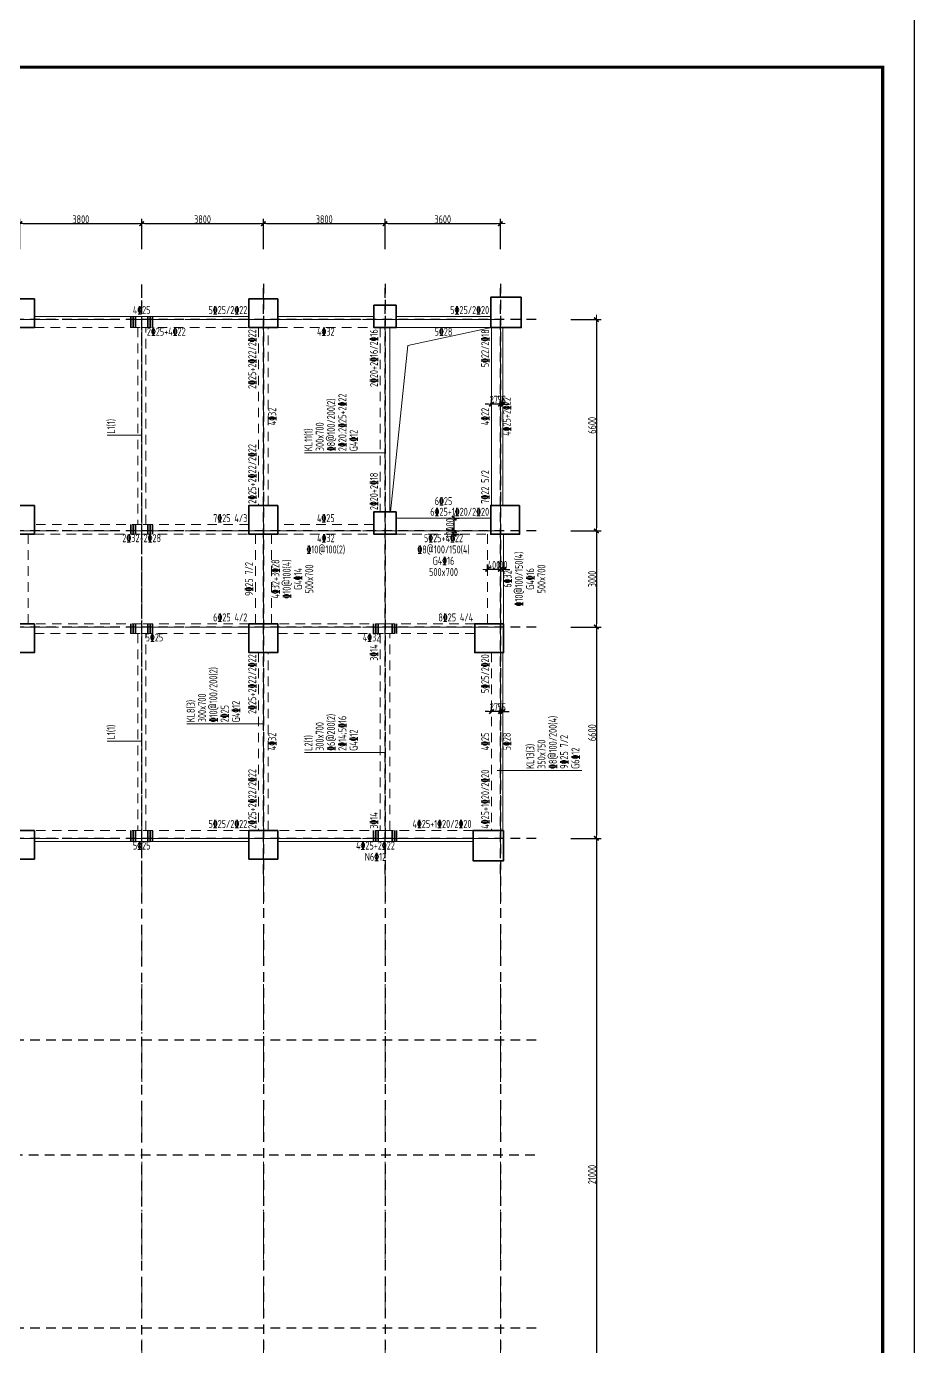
# Model space of a CAD drawing. Header units: millimetres. Extents: x 539196 to 807275, y 431843 to 1156631.
# Drawn here: x 701555 to 729290, y 809885 to 851118 of the extents above; entities that cross this region are included whole.
import ezdxf
from ezdxf.enums import TextEntityAlignment as Align

# ---------------------------------------------------------------- set-up
doc = ezdxf.new("R2010")
doc.units = ezdxf.units.MM
doc.header["$MEASUREMENT"] = 0
for name, pattern in [('DOTE', [2.42, 2, -0.2, 0.02, -0.2]), ('点划线', [1850, 1200, -300, 50, -300]), ('虚线', [500, 300, -200])]:
    doc.linetypes.add(name, pattern=pattern)
doc.layers.add('DOTE', color=1, linetype='DOTE')
doc.layers.add('PUB_TITLE', color=4, linetype='Continuous')
for name, color, linetype, lineweight in [('尺寸标注-梁', 3, 'Continuous', 18), ('板洞边线', 253, 'Continuous', 18), ('梁原位标注', 7, 'Continuous', 18), ('梁名称编号', 2, 'Continuous', 18), ('梁标注引线', 2, 'Continuous', 18), ('梁附加箍筋', 1, 'Continuous', 35), ('梁集中标注', 2, 'Continuous', 18), ('砼柱', 2, 'Continuous', 35), ('砼梁', 4, 'Continuous', 18), ('轴线', 9, '点划线', 18), ('轴线标注', 3, 'Continuous', 18)]:
    doc.layers.add(name, color=color, linetype=linetype, lineweight=lineweight)
doc.styles.add('样式 1_yjk_yjk_yjk_yjk_yjk_yjk_yjk_yjk_yjk', font='yjkeng.shx', dxfattribs={"width": 0.7, "bigfont": 'yjkchn.shx'})
doc.dimstyles.new('盈建科结构_yjk_yjk_yjk_yjk_yjk_yjk_yjk_yjk_yjk', dxfattribs={"dimscale": 100, "dimtxt": 2.5, "dimasz": 1, "dimexe": 1.5, "dimexo": 0.625, "dimgap": 0.1, "dimtad": 1, "dimdec": 0, "dimrnd": 1, "dimzin": 0, "dimdsep": 46, "dimtxsty": '样式 1_yjk_yjk_yjk_yjk_yjk_yjk_yjk_yjk_yjk', "dimblk": '_yjkbk', "dimblk1": 'ARCHTICK', "dimblk2": 'ARCHTICK', "dimcen": 0.09, "dimadec": 0, "dimazin": 0, "dimtfac": 1, "dimtdec": 4, "dimtix": 1, "dimtmove": 2, "dimatfit": 3, "dimfxl": 0, "dimtolj": 1, "dimtzin": 0, "dimarcsym": 0})

# ---------------------------------------------------------------- blocks, each defined once
blk = doc.blocks.new('_yjkbk')
blk.add_line((-1, 0), (1.5, 0))
blk.add_lwpolyline([(-0.7, -0.7, 0.5, 0.5, 0), (0.7, 0.7, 0.5, 0.5, 0)], format="xyseb")
blk = doc.blocks.new('*D275')
at = {"layer": 'Defpoints', "color": 0}
for p in [(716355, 829720), (716355, 829719), (716430, 829719)]:
    blk.add_point(p, dxfattribs=at)
at = {"layer": '尺寸标注-梁', "color": 0, "lineweight": -2}
for p, q in [((716255, 829720), (716155, 829720)), ((716355, 829719), (716355, 829870)), ((716430, 829720), (716355, 829720)), ((716430, 829719), (716430, 829870)), ((716530, 829720), (716630, 829720))]:
    blk.add_line(p, q, dxfattribs=at)
at = {"layer": '尺寸标注-梁', "color": 0, "lineweight": -2, "xscale": 100, "yscale": 100, "zscale": 100}
blk.add_blockref('_yjkbk', (716355, 829720), dxfattribs=at)
at = {"layer": '尺寸标注-梁', "color": 0, "lineweight": -2, "xscale": 100, "yscale": 100, "zscale": 100, "rotation": 180}
blk.add_blockref('_yjkbk', (716430, 829720), dxfattribs=at)
at = {"layer": '尺寸标注-梁', "color": 0, "insert": (716393, 829855), "char_height": 250, "attachment_point": 5, "style": '样式 1_yjk_yjk_yjk_yjk_yjk_yjk_yjk_yjk_yjk'}
blk.add_mtext('\\A1;75', dxfattribs=at)
blk = doc.blocks.new('_ARCHTICK')
at = {"color": 0, "linetype": 'ByBlock', "const_width": 0.15}
blk.add_lwpolyline([(-0.5, -0.5), (0.5, 0.5)], dxfattribs=at)
blk = doc.blocks.new('*D276')
at = {"layer": 'Defpoints', "color": 0}
for p in [(716080, 829720), (716080, 829719), (716355, 829719)]:
    blk.add_point(p, dxfattribs=at)
at = {"layer": '尺寸标注-梁', "color": 0, "lineweight": -2}
for p, q in [((715980, 829720), (715880, 829720)), ((716080, 829719), (716080, 829870)), ((716355, 829720), (716080, 829720)), ((716355, 829719), (716355, 829870)), ((716455, 829720), (716555, 829720))]:
    blk.add_line(p, q, dxfattribs=at)
at = {"layer": '尺寸标注-梁', "color": 0, "lineweight": -2, "xscale": 100, "yscale": 100, "zscale": 100}
blk.add_blockref('_yjkbk', (716080, 829720), dxfattribs=at)
at = {"layer": '尺寸标注-梁', "color": 0, "lineweight": -2, "xscale": 100, "yscale": 100, "zscale": 100, "rotation": 180}
blk.add_blockref('_yjkbk', (716355, 829720), dxfattribs=at)
at = {"layer": '尺寸标注-梁', "color": 0, "insert": (716218, 829855), "char_height": 250, "attachment_point": 5, "style": '样式 1_yjk_yjk_yjk_yjk_yjk_yjk_yjk_yjk_yjk'}
blk.add_mtext('\\A1;275', dxfattribs=at)
blk = doc.blocks.new('*D277')
at = {"layer": 'Defpoints', "color": 0}
for p in [(716355, 834160), (716355, 834159), (716455, 834159)]:
    blk.add_point(p, dxfattribs=at)
at = {"layer": '尺寸标注-梁', "color": 0, "lineweight": -2}
for p, q in [((716255, 834160), (716155, 834160)), ((716355, 834159), (716355, 834310)), ((716455, 834160), (716355, 834160)), ((716455, 834159), (716455, 834310)), ((716555, 834160), (716655, 834160))]:
    blk.add_line(p, q, dxfattribs=at)
at = {"layer": '尺寸标注-梁', "color": 0, "lineweight": -2, "xscale": 100, "yscale": 100, "zscale": 100}
blk.add_blockref('_yjkbk', (716355, 834160), dxfattribs=at)
at = {"layer": '尺寸标注-梁', "color": 0, "lineweight": -2, "xscale": 100, "yscale": 100, "zscale": 100, "rotation": 180}
blk.add_blockref('_yjkbk', (716455, 834160), dxfattribs=at)
at = {"layer": '尺寸标注-梁', "color": 0, "insert": (716405, 834295), "char_height": 250, "attachment_point": 5, "style": '样式 1_yjk_yjk_yjk_yjk_yjk_yjk_yjk_yjk_yjk'}
blk.add_mtext('\\A1;100', dxfattribs=at)
blk = doc.blocks.new('*D278')
at = {"layer": 'Defpoints', "color": 0}
for p in [(715955, 834160), (715955, 834159), (716355, 834159)]:
    blk.add_point(p, dxfattribs=at)
at = {"layer": '尺寸标注-梁', "color": 0, "lineweight": -2}
for p, q in [((715955, 834159), (715955, 834310)), ((716255, 834160), (716055, 834160)), ((716355, 834159), (716355, 834310))]:
    blk.add_line(p, q, dxfattribs=at)
at = {"layer": '尺寸标注-梁', "color": 0, "lineweight": -2, "xscale": 100, "yscale": 100, "zscale": 100, "rotation": 180}
blk.add_blockref('_yjkbk', (715955, 834160), dxfattribs=at)
at = {"layer": '尺寸标注-梁', "color": 0, "lineweight": -2, "xscale": 100, "yscale": 100, "zscale": 100}
blk.add_blockref('_yjkbk', (716355, 834160), dxfattribs=at)
at = {"layer": '尺寸标注-梁', "color": 0, "insert": (716155, 834295), "char_height": 250, "attachment_point": 5, "style": '样式 1_yjk_yjk_yjk_yjk_yjk_yjk_yjk_yjk_yjk'}
blk.add_mtext('\\A1;400', dxfattribs=at)
blk = doc.blocks.new('*D279')
at = {"layer": 'Defpoints', "color": 0}
for p in [(716355, 839320), (716355, 839319), (716430, 839319)]:
    blk.add_point(p, dxfattribs=at)
at = {"layer": '尺寸标注-梁', "color": 0, "lineweight": -2}
for p, q in [((716255, 839320), (716155, 839320)), ((716355, 839319), (716355, 839470)), ((716430, 839320), (716355, 839320)), ((716430, 839319), (716430, 839470)), ((716530, 839320), (716630, 839320))]:
    blk.add_line(p, q, dxfattribs=at)
at = {"layer": '尺寸标注-梁', "color": 0, "lineweight": -2, "xscale": 100, "yscale": 100, "zscale": 100}
blk.add_blockref('_yjkbk', (716355, 839320), dxfattribs=at)
at = {"layer": '尺寸标注-梁', "color": 0, "lineweight": -2, "xscale": 100, "yscale": 100, "zscale": 100, "rotation": 180}
blk.add_blockref('_yjkbk', (716430, 839320), dxfattribs=at)
at = {"layer": '尺寸标注-梁', "color": 0, "insert": (716393, 839455), "char_height": 250, "attachment_point": 5, "style": '样式 1_yjk_yjk_yjk_yjk_yjk_yjk_yjk_yjk_yjk'}
blk.add_mtext('\\A1;75', dxfattribs=at)
blk = doc.blocks.new('*D280')
at = {"layer": 'Defpoints', "color": 0}
for p in [(716080, 839320), (716080, 839319), (716355, 839319)]:
    blk.add_point(p, dxfattribs=at)
at = {"layer": '尺寸标注-梁', "color": 0, "lineweight": -2}
for p, q in [((715980, 839320), (715880, 839320)), ((716080, 839319), (716080, 839470)), ((716355, 839320), (716080, 839320)), ((716355, 839319), (716355, 839470)), ((716455, 839320), (716555, 839320))]:
    blk.add_line(p, q, dxfattribs=at)
at = {"layer": '尺寸标注-梁', "color": 0, "lineweight": -2, "xscale": 100, "yscale": 100, "zscale": 100}
blk.add_blockref('_yjkbk', (716080, 839320), dxfattribs=at)
at = {"layer": '尺寸标注-梁', "color": 0, "lineweight": -2, "xscale": 100, "yscale": 100, "zscale": 100, "rotation": 180}
blk.add_blockref('_yjkbk', (716355, 839320), dxfattribs=at)
at = {"layer": '尺寸标注-梁', "color": 0, "insert": (716218, 839455), "char_height": 250, "attachment_point": 5, "style": '样式 1_yjk_yjk_yjk_yjk_yjk_yjk_yjk_yjk_yjk'}
blk.add_mtext('\\A1;275', dxfattribs=at)
blk = doc.blocks.new('*D281')
at = {"layer": 'Defpoints', "color": 0}
for p in [(714915, 835359), (714915, 835259), (714916, 835359)]:
    blk.add_point(p, dxfattribs=at)
at = {"layer": '尺寸标注-梁', "color": 0, "lineweight": -2}
for p, q in [((714916, 835459), (714916, 835559)), ((714915, 835359), (715066, 835359)), ((714915, 835259), (715066, 835259)), ((714916, 835259), (714916, 835359)), ((714916, 835159), (714916, 835059))]:
    blk.add_line(p, q, dxfattribs=at)
at = {"layer": '尺寸标注-梁', "color": 0, "lineweight": -2, "xscale": 100, "yscale": 100, "zscale": 100}
for p, rotation in [((714916, 835359), 270), ((714916, 835259), 90)]:
    blk.add_blockref('_yjkbk', p, dxfattribs=dict(at, rotation=rotation))
at = {"layer": '尺寸标注-梁', "color": 0, "insert": (714781, 835309), "char_height": 250, "attachment_point": 5, "rotation": 90, "style": '样式 1_yjk_yjk_yjk_yjk_yjk_yjk_yjk_yjk_yjk'}
blk.add_mtext('\\A1;100', dxfattribs=at)
blk = doc.blocks.new('*D282')
at = {"layer": 'Defpoints', "color": 0}
for p in [(714915, 835759), (714916, 835759), (714915, 835359)]:
    blk.add_point(p, dxfattribs=at)
at = {"layer": '尺寸标注-梁', "color": 0, "lineweight": -2}
for p, q in [((714915, 835759), (715066, 835759)), ((714916, 835459), (714916, 835659)), ((714915, 835359), (715066, 835359))]:
    blk.add_line(p, q, dxfattribs=at)
at = {"layer": '尺寸标注-梁', "color": 0, "lineweight": -2, "xscale": 100, "yscale": 100, "zscale": 100}
for p, rotation in [((714916, 835759), 90), ((714916, 835359), 270)]:
    blk.add_blockref('_yjkbk', p, dxfattribs=dict(at, rotation=rotation))
at = {"layer": '尺寸标注-梁', "color": 0, "insert": (714781, 835559), "char_height": 250, "attachment_point": 5, "rotation": 90, "style": '样式 1_yjk_yjk_yjk_yjk_yjk_yjk_yjk_yjk_yjk'}
blk.add_mtext('\\A1;400', dxfattribs=at)
blk = doc.blocks.new('*D304')
at = {"layer": 'Defpoints', "color": 0}
for p in [(705155, 844959), (701355, 841959), (705155, 841959)]:
    blk.add_point(p, dxfattribs=at)
at = {"layer": '轴线标注', "color": 0, "lineweight": -2}
for p, q in [((701355, 844159), (701355, 845109)), ((701455, 844959), (705055, 844959)), ((705155, 844159), (705155, 845109))]:
    blk.add_line(p, q, dxfattribs=at)
at = {"layer": '轴线标注', "color": 0, "lineweight": -2, "xscale": 100, "yscale": 100, "zscale": 100, "rotation": 180}
blk.add_blockref('_yjkbk', (701355, 844959), dxfattribs=at)
at = {"layer": '轴线标注', "color": 0, "lineweight": -2, "xscale": 100, "yscale": 100, "zscale": 100}
blk.add_blockref('_yjkbk', (705155, 844959), dxfattribs=at)
at = {"layer": '轴线标注', "color": 0, "insert": (703255, 845094), "char_height": 250, "attachment_point": 5, "style": '样式 1_yjk_yjk_yjk_yjk_yjk_yjk_yjk_yjk_yjk'}
blk.add_mtext('\\A1;3800', dxfattribs=at)
blk = doc.blocks.new('*D306')
at = {"layer": 'Defpoints', "color": 0}
for p in [(708955, 844959), (705155, 841959), (708955, 841959)]:
    blk.add_point(p, dxfattribs=at)
at = {"layer": '轴线标注', "color": 0, "lineweight": -2}
for p, q in [((705155, 844159), (705155, 845109)), ((705255, 844959), (708855, 844959)), ((708955, 844159), (708955, 845109))]:
    blk.add_line(p, q, dxfattribs=at)
at = {"layer": '轴线标注', "color": 0, "lineweight": -2, "xscale": 100, "yscale": 100, "zscale": 100, "rotation": 180}
blk.add_blockref('_yjkbk', (705155, 844959), dxfattribs=at)
at = {"layer": '轴线标注', "color": 0, "lineweight": -2, "xscale": 100, "yscale": 100, "zscale": 100}
blk.add_blockref('_yjkbk', (708955, 844959), dxfattribs=at)
at = {"layer": '轴线标注', "color": 0, "insert": (707055, 845094), "char_height": 250, "attachment_point": 5, "style": '样式 1_yjk_yjk_yjk_yjk_yjk_yjk_yjk_yjk_yjk'}
blk.add_mtext('\\A1;3800', dxfattribs=at)
blk = doc.blocks.new('*D308')
at = {"layer": 'Defpoints', "color": 0}
for p in [(712755, 844959), (708955, 841959), (712755, 841959)]:
    blk.add_point(p, dxfattribs=at)
at = {"layer": '轴线标注', "color": 0, "lineweight": -2}
for p, q in [((708955, 844159), (708955, 845109)), ((709055, 844959), (712655, 844959)), ((712755, 844159), (712755, 845109))]:
    blk.add_line(p, q, dxfattribs=at)
at = {"layer": '轴线标注', "color": 0, "lineweight": -2, "xscale": 100, "yscale": 100, "zscale": 100, "rotation": 180}
blk.add_blockref('_yjkbk', (708955, 844959), dxfattribs=at)
at = {"layer": '轴线标注', "color": 0, "lineweight": -2, "xscale": 100, "yscale": 100, "zscale": 100}
blk.add_blockref('_yjkbk', (712755, 844959), dxfattribs=at)
at = {"layer": '轴线标注', "color": 0, "insert": (710855, 845094), "char_height": 250, "attachment_point": 5, "style": '样式 1_yjk_yjk_yjk_yjk_yjk_yjk_yjk_yjk_yjk'}
blk.add_mtext('\\A1;3800', dxfattribs=at)
blk = doc.blocks.new('*D310')
at = {"layer": 'Defpoints', "color": 0}
for p in [(716355, 844959), (712755, 841959), (716355, 841959)]:
    blk.add_point(p, dxfattribs=at)
at = {"layer": '轴线标注', "color": 0, "lineweight": -2}
for p, q in [((712755, 844159), (712755, 845109)), ((712855, 844959), (716255, 844959)), ((716355, 844159), (716355, 845109))]:
    blk.add_line(p, q, dxfattribs=at)
at = {"layer": '轴线标注', "color": 0, "lineweight": -2, "xscale": 100, "yscale": 100, "zscale": 100, "rotation": 180}
blk.add_blockref('_yjkbk', (712755, 844959), dxfattribs=at)
at = {"layer": '轴线标注', "color": 0, "lineweight": -2, "xscale": 100, "yscale": 100, "zscale": 100}
blk.add_blockref('_yjkbk', (716355, 844959), dxfattribs=at)
at = {"layer": '轴线标注', "color": 0, "insert": (714555, 845094), "char_height": 250, "attachment_point": 5, "style": '样式 1_yjk_yjk_yjk_yjk_yjk_yjk_yjk_yjk_yjk'}
blk.add_mtext('\\A1;3600', dxfattribs=at)
blk = doc.blocks.new('*D312')
at = {"layer": 'Defpoints', "color": 0}
for p in [(716355, 841959), (716355, 835359), (719355, 835359)]:
    blk.add_point(p, dxfattribs=at)
at = {"layer": '轴线标注', "color": 0, "lineweight": -2}
for p, q in [((718555, 841959), (719505, 841959)), ((719355, 841859), (719355, 835459)), ((718555, 835359), (719505, 835359))]:
    blk.add_line(p, q, dxfattribs=at)
at = {"layer": '轴线标注', "color": 0, "lineweight": -2, "xscale": 100, "yscale": 100, "zscale": 100}
for p, rotation in [((719355, 841959), 90), ((719355, 835359), 270)]:
    blk.add_blockref('_yjkbk', p, dxfattribs=dict(at, rotation=rotation))
at = {"layer": '轴线标注', "color": 0, "insert": (719220, 838659), "char_height": 250, "attachment_point": 5, "rotation": 90, "style": '样式 1_yjk_yjk_yjk_yjk_yjk_yjk_yjk_yjk_yjk'}
blk.add_mtext('\\A1;6600', dxfattribs=at)
blk = doc.blocks.new('*D314')
at = {"layer": 'Defpoints', "color": 0}
for p in [(716355, 835359), (716355, 832359), (719355, 832359)]:
    blk.add_point(p, dxfattribs=at)
at = {"layer": '轴线标注', "color": 0, "lineweight": -2}
for p, q in [((718555, 835359), (719505, 835359)), ((719355, 835259), (719355, 832459)), ((718555, 832359), (719505, 832359))]:
    blk.add_line(p, q, dxfattribs=at)
at = {"layer": '轴线标注', "color": 0, "lineweight": -2, "xscale": 100, "yscale": 100, "zscale": 100}
for p, rotation in [((719355, 835359), 90), ((719355, 832359), 270)]:
    blk.add_blockref('_yjkbk', p, dxfattribs=dict(at, rotation=rotation))
at = {"layer": '轴线标注', "color": 0, "insert": (719220, 833859), "char_height": 250, "attachment_point": 5, "rotation": 90, "style": '样式 1_yjk_yjk_yjk_yjk_yjk_yjk_yjk_yjk_yjk'}
blk.add_mtext('\\A1;3000', dxfattribs=at)
blk = doc.blocks.new('*D316')
at = {"layer": 'Defpoints', "color": 0}
for p in [(716355, 832359), (716355, 825759), (719355, 825759)]:
    blk.add_point(p, dxfattribs=at)
at = {"layer": '轴线标注', "color": 0, "lineweight": -2}
for p, q in [((718555, 832359), (719505, 832359)), ((719355, 832259), (719355, 825859)), ((718555, 825759), (719505, 825759))]:
    blk.add_line(p, q, dxfattribs=at)
at = {"layer": '轴线标注', "color": 0, "lineweight": -2, "xscale": 100, "yscale": 100, "zscale": 100}
for p, rotation in [((719355, 832359), 90), ((719355, 825759), 270)]:
    blk.add_blockref('_yjkbk', p, dxfattribs=dict(at, rotation=rotation))
at = {"layer": '轴线标注', "color": 0, "insert": (719220, 829059), "char_height": 250, "attachment_point": 5, "rotation": 90, "style": '样式 1_yjk_yjk_yjk_yjk_yjk_yjk_yjk_yjk_yjk'}
blk.add_mtext('\\A1;6600', dxfattribs=at)
blk = doc.blocks.new('*D318')
at = {"layer": 'Defpoints', "color": 0}
for p in [(716355, 825759), (716355, 804759), (719355, 804759)]:
    blk.add_point(p, dxfattribs=at)
at = {"layer": '轴线标注', "color": 0, "lineweight": -2}
for p, q in [((718555, 825759), (719505, 825759)), ((719355, 825659), (719355, 804859)), ((718555, 804759), (719505, 804759))]:
    blk.add_line(p, q, dxfattribs=at)
at = {"layer": '轴线标注', "color": 0, "lineweight": -2, "xscale": 100, "yscale": 100, "zscale": 100}
for p, rotation in [((719355, 825759), 90), ((719355, 804759), 270)]:
    blk.add_blockref('_yjkbk', p, dxfattribs=dict(at, rotation=rotation))
at = {"layer": '轴线标注', "color": 0, "insert": (719220, 815259), "char_height": 250, "attachment_point": 5, "rotation": 90, "style": '样式 1_yjk_yjk_yjk_yjk_yjk_yjk_yjk_yjk_yjk'}
blk.add_mtext('\\A1;21000', dxfattribs=at)
blk = doc.blocks.new('jzzw')
at = {"layer": 'DOTE', "color": 1, "linetype": '虚线'}
for p, q in [((940186, 852149), (940186, 890469)), ((940186, 872027), (940186, 890469)), ((943986, 872027), (943986, 890469)), ((943986, 890469), (943986, 834829)), ((947786, 872027), (947786, 890469)), ((947786, 890469), (947786, 834829)), ((951386, 872027), (951386, 890469)), ((951386, 890469), (951386, 834829)), ((952506, 889349), (912186, 889349)), ((952506, 889349), (912186, 889349)), ((952506, 889349), (912186, 889349)), ((952506, 889349), (912186, 889349)), ((952506, 882749), (911886, 882749)), ((952506, 879749), (911886, 879749)), ((952506, 873149), (912186, 873149)), ((952506, 866849), (912186, 866849)), ((952463, 863249), (912186, 863249)), ((952506, 857849), (912186, 857849))]:
    blk.add_line(p, q, dxfattribs=at)

msp = doc.modelspace()

# ---------------------------------------------------------------- linework, layer by layer
at = {"layer": 'PUB_TITLE'}
msp.add_lwpolyline([(669890.4, 768243), (729290.4, 768243), (729290.4, 852343), (669890.4, 852343)], close=True, dxfattribs=at)
at = {"layer": 'PUB_TITLE', "const_width": 100}
msp.add_lwpolyline([(670890.4, 769243), (728290.4, 769243), (728290.4, 849843), (670890.4, 849843)], close=True, dxfattribs=at)
at = {"layer": '板洞边线'}
for p, q in [((716080.4, 841709.2), (713466.7, 841148)), ((713466.7, 841148), (712926.3, 835959.2)), ((712926.3, 835959.2), (712905.4, 835959.2))]:
    msp.add_line(p, q, dxfattribs=at)
at = {"layer": '梁标注引线'}
for p, q in [((705155.4, 838348.6), (704072.9, 838348.6)), ((712755.4, 837801.5), (710236.9, 837801.5)), ((708955.4, 829334.2), (706561.9, 829334.2)), ((705155.4, 828798.6), (704072.9, 828798.6)), ((712755.4, 828441.9), (710236.9, 828441.9)), ((716255.4, 827879.4), (718898.9, 827879.4))]:
    msp.add_line(p, q, dxfattribs=at)
at = {"layer": '梁附加箍筋'}
for p, q in [((704820.4, 841709.2), (704820.4, 842059.2)), ((704890.4, 841709.2), (704890.4, 842059.2)), ((704960.4, 841709.2), (704960.4, 842059.2)), ((705350.4, 841709.2), (705350.4, 842059.2)), ((705420.4, 841709.2), (705420.4, 842059.2)), ((705490.4, 841709.2), (705490.4, 842059.2)), ((704820.4, 835259.2), (704820.4, 835559.2)), ((704890.4, 835259.2), (704890.4, 835559.2)), ((704960.4, 835259.2), (704960.4, 835559.2)), ((705350.4, 835259.2), (705350.4, 835559.2)), ((705420.4, 835259.2), (705420.4, 835559.2)), ((705490.4, 835259.2), (705490.4, 835559.2)), ((704820.4, 832159.2), (704820.4, 832459.2)), ((704890.4, 832159.2), (704890.4, 832459.2)), ((704960.4, 832159.2), (704960.4, 832459.2)), ((705350.4, 832159.2), (705350.4, 832459.2)), ((705420.4, 832159.2), (705420.4, 832459.2)), ((705490.4, 832159.2), (705490.4, 832459.2)), ((712395.4, 832159.2), (712395.4, 832459.2)), ((712465.4, 832159.2), (712465.4, 832459.2)), ((712535.4, 832159.2), (712535.4, 832459.2)), ((712975.4, 832159.2), (712975.4, 832459.2)), ((713045.4, 832159.2), (713045.4, 832459.2)), ((713115.4, 832159.2), (713115.4, 832459.2)), ((704820.4, 825659.2), (704820.4, 826009.2)), ((704890.4, 825659.2), (704890.4, 826009.2)), ((704960.4, 825659.2), (704960.4, 826009.2)), ((705350.4, 825659.2), (705350.4, 826009.2)), ((705420.4, 825659.2), (705420.4, 826009.2)), ((705490.4, 825659.2), (705490.4, 826009.2)), ((712395.4, 825659.2), (712395.4, 826009.2)), ((712465.4, 825659.2), (712465.4, 826009.2)), ((712535.4, 825659.2), (712535.4, 826009.2)), ((712975.4, 825659.2), (712975.4, 826009.2)), ((713045.4, 825659.2), (713045.4, 826009.2)), ((713115.4, 825659.2), (713115.4, 826009.2))]:
    msp.add_line(p, q, dxfattribs=at)
at = {"layer": '砼柱'}
for points in [[(701805.4, 842609.2), (700905.4, 842609.2), (700905.4, 841709.2), (701805.4, 841709.2)], [(709405.4, 842609.2), (708505.4, 842609.2), (708505.4, 841709.2), (709405.4, 841709.2)], [(713105.4, 842409.2), (712405.4, 842409.2), (712405.4, 841709.2), (713105.4, 841709.2)], [(717005.4, 842659.2), (716055.4, 842659.2), (716055.4, 841709.2), (717005.4, 841709.2)], [(701805.4, 836159.2), (700905.4, 836159.2), (700905.4, 835259.2), (701805.4, 835259.2)], [(709405.4, 836159.2), (708505.4, 836159.2), (708505.4, 835259.2), (709405.4, 835259.2)], [(713105.4, 835959.2), (712405.4, 835959.2), (712405.4, 835259.2), (713105.4, 835259.2)], [(716955.4, 836159.2), (716055.4, 836159.2), (716055.4, 835259.2), (716955.4, 835259.2)], [(701805.4, 832459.2), (700905.4, 832459.2), (700905.4, 831559.2), (701805.4, 831559.2)], [(709405.4, 832459.2), (708505.4, 832459.2), (708505.4, 831559.2), (709405.4, 831559.2)], [(716455.4, 832459.2), (715555.4, 832459.2), (715555.4, 831559.2), (716455.4, 831559.2)], [(701805.4, 826009.2), (700905.4, 826009.2), (700905.4, 825109.2), (701805.4, 825109.2)], [(709405.4, 826009.2), (708505.4, 826009.2), (708505.4, 825109.2), (709405.4, 825109.2)], [(716455.4, 826009.2), (715505.4, 826009.2), (715505.4, 825059.2), (716455.4, 825059.2)]]:
    msp.add_lwpolyline(points, close=True, dxfattribs=at)
at = {"layer": '砼梁'}
for p, q in [((705155.4, 842059.2), (701805.4, 842059.2)), ((708505.4, 842059.2), (705155.4, 842059.2)), ((712405.4, 842059.2), (709405.4, 842059.2)), ((716055.4, 842059.2), (713105.4, 842059.2)), ((712905.4, 835959.2), (712905.4, 841709.2)), ((713105.4, 841709.2), (716055.4, 841709.2)), ((716080.4, 841709.2), (716080.4, 836159.2)), ((716430.4, 836159.2), (716430.4, 841709.2)), ((716055.4, 835759.2), (713105.4, 835759.2)), ((716455.4, 832459.2), (716455.4, 835259.2)), ((716430.4, 826009.2), (716430.4, 831559.2)), ((701805.4, 825659.2), (705155.4, 825659.2)), ((705155.4, 825659.2), (708505.4, 825659.2)), ((709405.4, 825659.2), (712755.4, 825659.2)), ((712755.4, 825659.2), (715505.4, 825659.2))]:
    msp.add_line(p, q, dxfattribs=at)
at = {"layer": '砼梁', "linetype": '虚线'}
for p, q in [((701805.4, 841709.2), (705155.4, 841709.2)), ((705030.4, 841709.2), (705030.4, 835559.2)), ((705155.5, 841709.2), (708505.4, 841709.2)), ((705280.4, 835559.2), (705280.4, 841709.2)), ((708805.4, 841709.2), (708805.4, 836159.2)), ((709105.4, 836159.2), (709105.4, 841709.2)), ((709405.4, 841709.2), (712405.4, 841709.2)), ((712605.4, 841709.2), (712605.4, 835959.2)), ((705155.4, 835559.2), (701805.4, 835559.2)), ((708505.4, 835559.2), (705155.5, 835559.2)), ((712405.4, 835559.2), (709405.4, 835559.2)), ((701605.4, 832459.2), (701605.4, 835259.2)), ((701805.4, 835259.2), (705155.4, 835259.2)), ((705155.4, 835259.2), (708505.4, 835259.2)), ((708705.4, 835259.2), (708705.4, 832459.2)), ((709205.4, 832459.2), (709205.4, 835259.2)), ((709405.4, 835259.2), (712405.4, 835259.2)), ((713105.4, 835259.2), (716055.4, 835259.2)), ((715955.4, 835259.2), (715955.4, 832459.2)), ((705155.4, 832459.2), (701805.4, 832459.2)), ((701805.4, 832159.2), (705155.4, 832159.2)), ((705030.4, 832159.2), (705030.4, 826009.2)), ((708505.4, 832459.2), (705155.4, 832459.2)), ((705155.5, 832159.2), (708505.4, 832159.2)), ((705280.4, 826009.2), (705280.4, 832159.2)), ((712755.4, 832459.2), (709405.4, 832459.2)), ((709405.4, 832159.2), (712755.4, 832159.2)), ((712605.4, 832159.2), (712605.4, 826009.2)), ((715555.4, 832459.2), (712755.4, 832459.2)), ((712755.5, 832159.2), (715555.4, 832159.2)), ((712905.4, 826009.2), (712905.4, 832159.2)), ((708805.4, 831559.2), (708805.4, 826009.2)), ((709105.4, 826009.2), (709105.4, 831559.2)), ((716080.4, 831559.2), (716080.4, 826009.2)), ((705155.4, 826009.2), (701805.4, 826009.2)), ((708505.4, 826009.2), (705155.5, 826009.2)), ((712755.4, 826009.2), (709405.4, 826009.2)), ((715505.4, 826009.2), (712755.5, 826009.2))]:
    msp.add_line(p, q, dxfattribs=at)
at = {"layer": '轴线'}
for p, q in [((678755.4, 841959.2), (716355.4, 841959.2)), ((701355.4, 841959.2), (705155.4, 841959.2)), ((705155.4, 835359.2), (705155.4, 841959.2)), ((705155.4, 841959.2), (708955.4, 841959.2)), ((705155.4, 788559.2), (705155.4, 841959.2)), ((708955.4, 835359.2), (708955.4, 841959.2)), ((708955.4, 841959.2), (712755.4, 841959.2)), ((708955.4, 788559.2), (708955.4, 841959.2)), ((712755.4, 835359.2), (712755.4, 841959.2)), ((712755.4, 841959.2), (716355.4, 841959.2)), ((712755.4, 788559.2), (712755.4, 841959.2)), ((716355.4, 835359.2), (716355.4, 841959.2)), ((716355.4, 788559.2), (716355.4, 841959.2)), ((678755.4, 835359.2), (716355.4, 835359.2)), ((701355.4, 835359.2), (705155.4, 835359.2)), ((705155.4, 835359.2), (708955.4, 835359.2)), ((708955.4, 832359.2), (708955.4, 835359.2)), ((708955.4, 835359.2), (712755.4, 835359.2)), ((712755.4, 832359.2), (712755.4, 835359.2)), ((712755.4, 835359.2), (716355.4, 835359.2)), ((716355.4, 832359.2), (716355.4, 835359.2)), ((678755.4, 832359.2), (716355.4, 832359.2)), ((701355.4, 832359.2), (705155.4, 832359.2)), ((705155.4, 825759.2), (705155.4, 832359.2)), ((705155.4, 832359.2), (708955.4, 832359.2)), ((708955.4, 825759.2), (708955.4, 832359.2)), ((708955.4, 832359.2), (712755.4, 832359.2)), ((712755.4, 825759.2), (712755.4, 832359.2)), ((712755.4, 832359.2), (716355.4, 832359.2)), ((716355.4, 825759.2), (716355.4, 832359.2)), ((678755.4, 825759.2), (716355.4, 825759.2)), ((701355.4, 825759.2), (705155.4, 825759.2)), ((705155.4, 825759.2), (708955.4, 825759.2)), ((708955.4, 825759.2), (712755.4, 825759.2)), ((712755.4, 825759.2), (716355.4, 825759.2))]:
    msp.add_line(p, q, dxfattribs=at)

# ---------------------------------------------------------------- block references
msp.add_blockref('jzzw', (-235030.4, -47389.7))

# ---------------------------------------------------------------- texts
at = {"layer": '梁原位标注', "linetype": 'Continuous', "style": '样式 1_yjk_yjk_yjk_yjk_yjk_yjk_yjk_yjk_yjk', "width": 0.7}
for s, p in [('4\x8425', (705155.4, 842059.2)), ('6\x8425', (714580.4, 836091.7)), ('4\x8425', (710905.4, 835559.2))]:
    msp.add_text(s, height=250, dxfattribs=at).set_placement(p, align=Align.BOTTOM_CENTER)
for s, p in [('5\x8425/2\x8422', (708455.4, 842059.2)), ('5\x8425/2\x8420', (716005.4, 842059.2)), ('7\x8425 4/3', (708455.4, 835559.2)), ('6\x8425+1\x8420/2\x8420', (716005.4, 835759.2)), ('6\x8425 4/2', (708455.4, 832459.2)), ('8\x8425 4/4', (715505.4, 832459.2)), ('5\x8425/2\x8422', (708455.4, 826009.2)), ('4\x8425+1\x8420/2\x8420', (715455.4, 826009.2))]:
    msp.add_text(s, height=250, dxfattribs=at).set_placement(p, align=Align.BOTTOM_RIGHT)
for s, p in [('2\x8425+4\x8422', (705923.1, 841709.2)), ('4\x8432', (710905.4, 841709.2)), ('5\x8428', (714580.4, 841709.2)), ('2\x8432+2\x8428', (705155.4, 835259.2)), ('4\x8432', (710905.4, 835259.2)), ('5\x8425+4\x8422', (714580.4, 835259.2)), ('\x8410@100(2)', (710905.4, 834906.5)), ('\x848@100/150(4)', (714580.4, 834906.5)), ('500x700', (714580.4, 834201)), ('G4\x8416', (714580.4, 834553.7)), ('5\x8425', (705552.9, 832159.2)), ('4\x8432', (712332.9, 832159.2)), ('5\x8425', (705155.4, 825659.2)), ('4\x8425+2\x8422', (712455.4, 825659.2)), ('N6\x8412', (712455.4, 825306.5))]:
    msp.add_text(s, height=250, dxfattribs=at).set_placement(p, align=Align.TOP_CENTER)
for s, p in [('2\x8425+2\x8422/2\x8422', (708805.4, 841659.2)), ('2\x8420+2\x8416/2\x8416', (712605.4, 841659.2)), ('5\x8422/2\x8418', (716080.4, 841659.2)), ('3\x8414', (712605.4, 831816.7)), ('2\x8425+2\x8422/2\x8422', (708805.4, 831509.2)), ('5\x8425/2\x8420', (716080.4, 831509.2))]:
    msp.add_text(s, height=250, rotation=90, dxfattribs=at).set_placement(p, align=Align.BOTTOM_RIGHT)
for s, p in [('4\x8432', (709105.4, 838934.2)), ('4\x8425+2\x8422', (716430.4, 838934.2)), ('\x8410@100/150(4)', (716808.2, 833859.2)), ('4\x8432+3\x8428', (709205.4, 833859.2)), ('\x8410@100(4)', (709558.2, 833859.2)), ('G4\x8414', (709910.9, 833859.2)), ('500x700', (710263.7, 833859.2)), ('G4\x8416', (717160.9, 833859.2)), ('500x700', (717513.7, 833859.2)), ('6\x8432', (716455.4, 833859.2)), ('4\x8432', (709105.4, 828784.2)), ('5\x8428', (716430.4, 828784.2))]:
    msp.add_text(s, height=250, rotation=90, dxfattribs=at).set_placement(p, align=Align.TOP_CENTER)
for s, p in [('4\x8422', (716080.4, 838934.2)), ('9\x8425 7/2', (708705.4, 833859.2)), ('4\x8425', (716080.4, 828784.2))]:
    msp.add_text(s, height=250, rotation=90, dxfattribs=at).set_placement(p, align=Align.BOTTOM_CENTER)
for s, p in [('2\x8425+2\x8422/2\x8422', (708805.4, 836209.2)), ('2\x8420+2\x8418', (712605.4, 836009.2)), ('7\x8422 5/2', (716080.4, 836209.2)), ('2\x8425+2\x8422/2\x8422', (708805.4, 826059.2)), ('4\x8425+1\x8420/2\x8420', (716080.4, 826059.2)), ('3\x8414', (712605.4, 826059.2))]:
    msp.add_text(s, height=250, rotation=90, dxfattribs=at).set_placement(p, align=Align.BOTTOM_LEFT)
at = {"layer": '梁名称编号', "linetype": 'Continuous', "style": '样式 1_yjk_yjk_yjk_yjk_yjk_yjk_yjk_yjk_yjk', "width": 0.7}
for s, p in [('L1(1)', (704072.9, 838398.6)), ('KL11(1)', (710236.9, 837851.5)), ('KL8(3)', (706561.9, 829384.2)), ('L1(1)', (704072.9, 828848.6)), ('L2(1)', (710236.9, 828491.9))]:
    msp.add_text(s, height=250, rotation=90, dxfattribs=at).set_placement(p, align=Align.TOP_LEFT)
msp.add_text('KL13(3)', height=250, rotation=90, dxfattribs=at).set_placement((717487.9, 827929.4), align=Align.BOTTOM_LEFT)
at = {"layer": '梁集中标注', "linetype": 'Continuous', "style": '样式 1_yjk_yjk_yjk_yjk_yjk_yjk_yjk_yjk_yjk', "width": 0.7}
for s, p in [('\x848@100/200(2)', (710942.4, 837851.5)), ('2\x8420;2\x8425+2\x8422', (711295.2, 837851.5)), ('300x700', (710589.7, 837851.5)), ('G4\x8412', (711647.9, 837851.5)), ('\x8410@100/200(2)', (707267.4, 829384.2)), ('300x700', (706914.7, 829384.2)), ('2\x8425', (707620.2, 829384.2)), ('G4\x8412', (707972.9, 829384.2)), ('300x700', (710589.7, 828491.9)), ('\x846@200(2)', (710942.4, 828491.9)), ('2\x8414;5\x8416', (711295.2, 828491.9)), ('G4\x8412', (711647.9, 828491.9))]:
    msp.add_text(s, height=250, rotation=90, dxfattribs=at).set_placement(p, align=Align.TOP_LEFT)
for s, p in [('\x848@100/200(4)', (718193.4, 827929.4)), ('9\x8425 7/2', (718546.2, 827929.4)), ('350x750', (717840.7, 827929.4)), ('G6\x8412', (718898.9, 827929.4))]:
    msp.add_text(s, height=250, rotation=90, dxfattribs=at).set_placement(p, align=Align.BOTTOM_LEFT)

# ---------------------------------------------------------------- dimensions: what is measured, and where the dimension line sits
at = {"layer": '尺寸标注-梁'}
for p1, p2, picture, middle in [((716355.4, 839319.2), (716080.4, 839319.2), '*D280', (716217.9, 839455.2)), ((716430.4, 839319.2), (716355.4, 839319.2), '*D279', (716392.9, 839455.2)), ((714915.4, 835359.2), (714915.4, 835759.2), '*D282', (714781.4, 835559.2)), ((714915.4, 835259.2), (714915.4, 835359.2), '*D281', (714781.4, 835309.2)), ((716355.4, 834159.2), (715955.4, 834159.2), '*D278', (716155.4, 834295.2)), ((716455.4, 834159.2), (716355.4, 834159.2), '*D277', (716405.4, 834295.2)), ((716355.4, 829719.2), (716080.4, 829719.2), '*D276', (716217.9, 829855.2)), ((716430.4, 829719.2), (716355.4, 829719.2), '*D275', (716392.9, 829855.2))]:
    dim = msp.add_aligned_dim(p1=p1, p2=p2, distance=-1, dimstyle='盈建科结构_yjk_yjk_yjk_yjk_yjk_yjk_yjk_yjk_yjk', override={"dimscale": 100, "dimtxt": 2.5, "dimasz": 1, "dimexe": 1.5, "dimexo": 0, "dimgap": 0.1, "dimtad": 1, "dimlfac": 1, "dimrnd": 5, "dimdle": 0, "dimfxlon": 0}, dxfattribs=at)
    dim.commit()
    dim.dimension.update_dxf_attribs({"geometry": picture, "text_midpoint": middle})
at = {"layer": '轴线标注'}
for p1, p2, picture, middle in [((701355.4, 841959.2), (705155.4, 841959.2), '*D304', (703255.4, 845094.2)), ((705155.4, 841959.2), (708955.4, 841959.2), '*D306', (707055.4, 845094.2)), ((708955.4, 841959.2), (712755.4, 841959.2), '*D308', (710855.4, 845094.2)), ((712755.4, 841959.2), (716355.4, 841959.2), '*D310', (714555.4, 845094.2)), ((716355.4, 841959.2), (716355.4, 835359.2), '*D312', (719220.4, 838659.2)), ((716355.4, 835359.2), (716355.4, 832359.2), '*D314', (719220.4, 833859.2)), ((716355.4, 832359.2), (716355.4, 825759.2), '*D316', (719220.4, 829059.2)), ((716355.4, 825759.2), (716355.4, 804759.2), '*D318', (719220.4, 815259.2))]:
    dim = msp.add_aligned_dim(p1=p1, p2=p2, distance=3000, dimstyle='盈建科结构_yjk_yjk_yjk_yjk_yjk_yjk_yjk_yjk_yjk', override={"dimscale": 100, "dimtxt": 2.5, "dimasz": 1, "dimexe": 1.5, "dimexo": 22, "dimgap": 0.1, "dimtad": 1, "dimlfac": 1, "dimrnd": 5, "dimdle": 0, "dimfxlon": 0}, dxfattribs=at)
    dim.commit()
    dim.dimension.update_dxf_attribs({"geometry": picture, "text_midpoint": middle})

doc.saveas('drawing.dxf')
